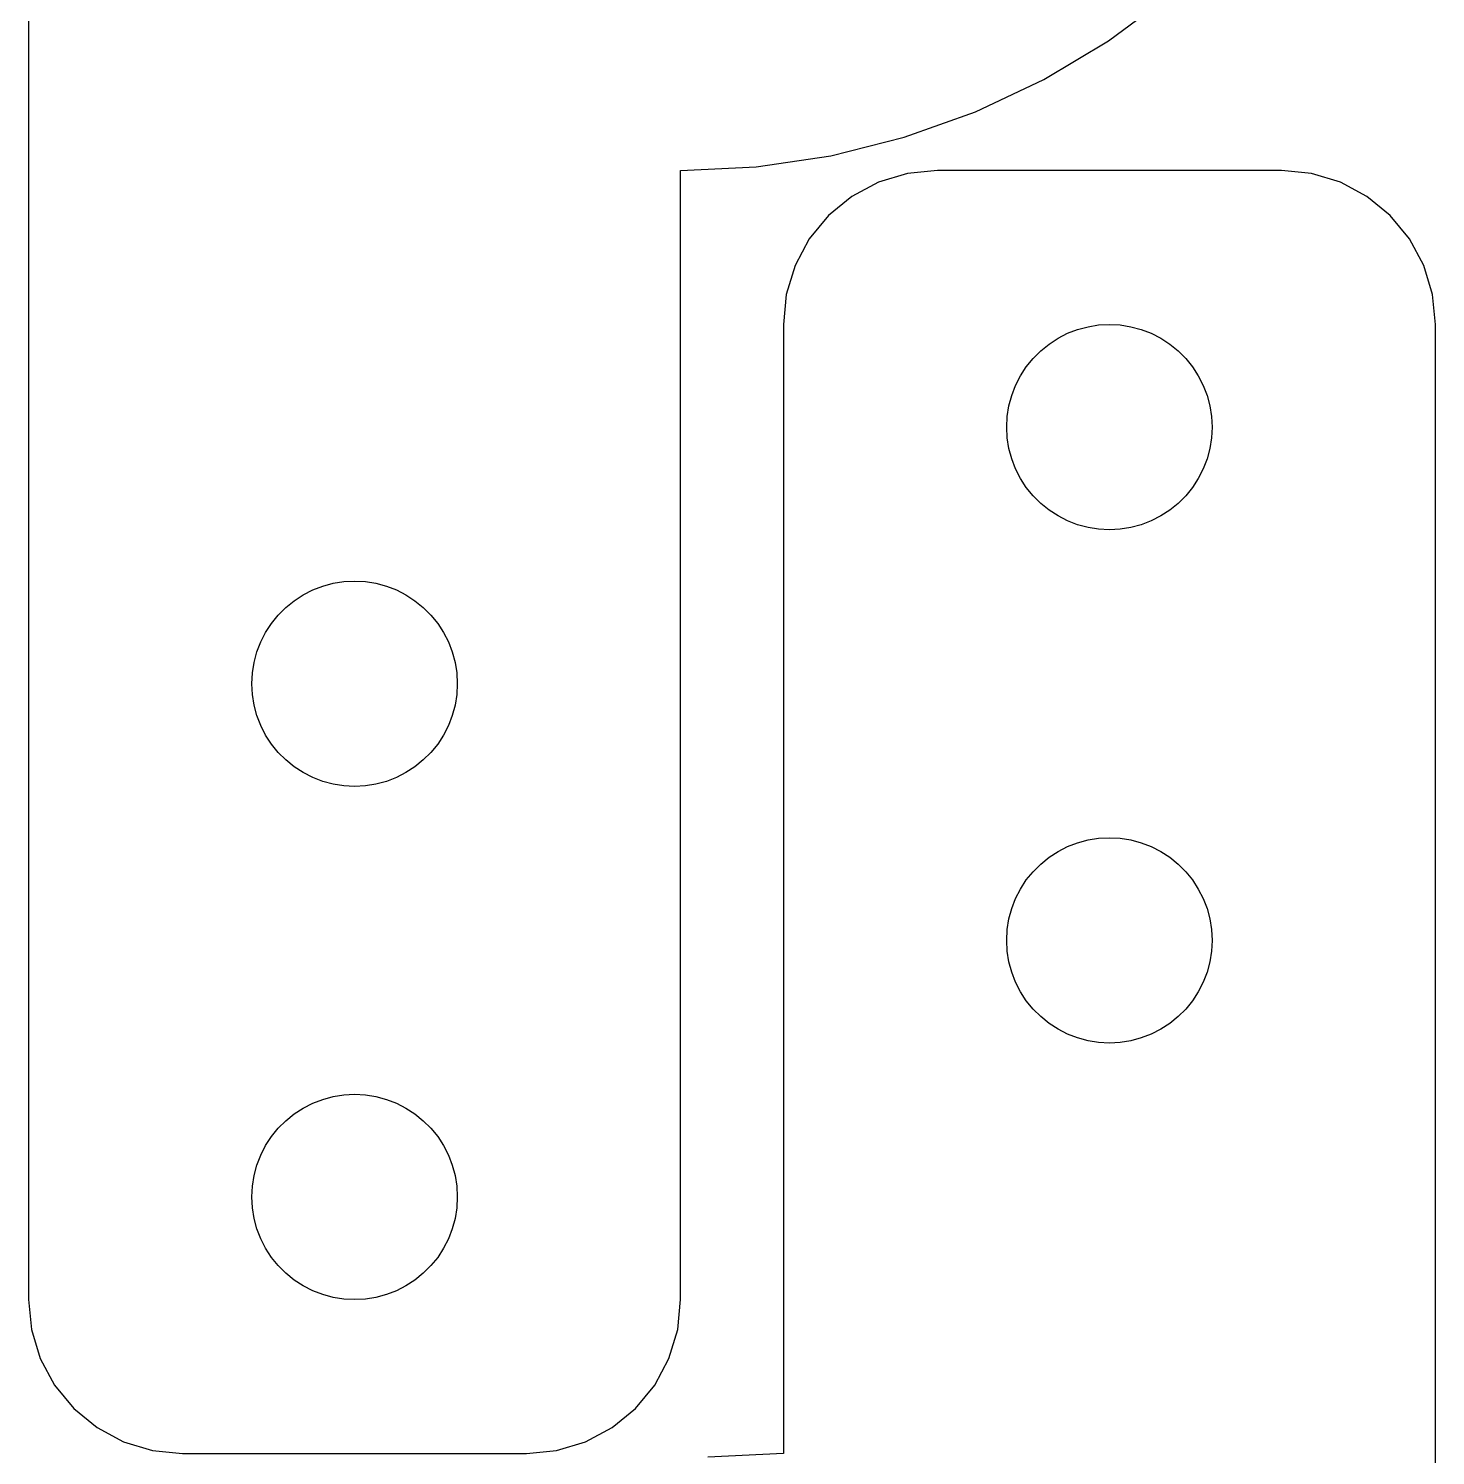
# Model space of a CAD drawing. Header units: metres. Extents: x -4 to 254, y -4 to 180.
# Drawn here: x 5.3 to 32.7, y 124.96 to 152.76 of the extents above; entities that cross this region are included whole.
import ezdxf

# ---------------------------------------------------------------- set-up
doc = ezdxf.new("R2010")
doc.units = ezdxf.units.M

msp = doc.modelspace()

# ---------------------------------------------------------------- linework, layer by layer
for p, q in [((5.3, 157.047), (5.3, 128)), ((26.3335, 152.528), (27.5159, 153.405)), ((25.0709, 151.771), (26.3335, 152.528)), ((23.7402, 151.142), (25.0709, 151.771)), ((22.3543, 150.646), (23.7402, 151.142)), ((20.9263, 150.288), (22.3543, 150.646)), ((19.4702, 150.072), (20.9263, 150.288)), ((18, 150), (19.4702, 150.072)), ((18, 128), (18, 150)), ((22.4147, 149.942), (21.8519, 149.772)), ((23, 150), (22.4147, 149.942)), ((29.7, 150), (23, 150)), ((30.2853, 149.942), (29.7, 150)), ((30.8481, 149.772), (30.2853, 149.942)), ((21.8519, 149.772), (21.3333, 149.494)), ((31.3667, 149.494), (30.8481, 149.772)), ((21.3333, 149.494), (20.8787, 149.121)), ((31.8213, 149.121), (31.3667, 149.494)), ((20.8787, 149.121), (20.5056, 148.667)), ((32.1944, 148.667), (31.8213, 149.121)), ((20.5056, 148.667), (20.2283, 148.148)), ((32.4716, 148.148), (32.1944, 148.667)), ((20.2283, 148.148), (20.0576, 147.585)), ((32.6424, 147.585), (32.4716, 148.148)), ((20.0576, 147.585), (20, 147)), ((32.7, 147), (32.6424, 147.585)), ((20, 147), (20, 125)), ((25.35, 146.732), (25.5365, 146.827)), ((25.5365, 146.827), (25.732, 146.902)), ((25.732, 146.902), (25.9342, 146.956)), ((25.9342, 146.956), (26.1409, 146.989)), ((26.1409, 146.989), (26.35, 147)), ((26.35, 147), (26.5591, 146.989)), ((26.5591, 146.989), (26.7658, 146.956)), ((26.7658, 146.956), (26.968, 146.902)), ((26.968, 146.902), (27.1635, 146.827)), ((27.1635, 146.827), (27.35, 146.732)), ((32.7, 117.953), (32.7, 147)), ((25.0117, 146.486), (25.1744, 146.618)), ((25.1744, 146.618), (25.35, 146.732)), ((27.35, 146.732), (27.5256, 146.618)), ((27.5256, 146.618), (27.6882, 146.486)), ((24.732, 146.176), (24.8637, 146.338)), ((24.8637, 146.338), (25.0117, 146.486)), ((27.6882, 146.486), (27.8363, 146.338)), ((27.8363, 146.338), (27.968, 146.176)), ((24.5229, 145.813), (24.6179, 146)), ((24.6179, 146), (24.732, 146.176)), ((27.968, 146.176), (28.082, 146)), ((28.082, 146), (28.1771, 145.813)), ((24.4479, 145.618), (24.5229, 145.813)), ((28.1771, 145.813), (28.2521, 145.618)), ((24.3609, 145.209), (24.3937, 145.416)), ((24.3937, 145.416), (24.4479, 145.618)), ((28.2521, 145.618), (28.3063, 145.416)), ((28.3063, 145.416), (28.339, 145.209)), ((24.35, 145), (24.3609, 145.209)), ((28.339, 145.209), (28.35, 145)), ((24.3609, 144.791), (24.35, 145)), ((28.35, 145), (28.339, 144.791)), ((24.3937, 144.584), (24.3609, 144.791)), ((24.4479, 144.382), (24.3937, 144.584)), ((28.3063, 144.584), (28.2521, 144.382)), ((28.339, 144.791), (28.3063, 144.584)), ((24.5229, 144.187), (24.4479, 144.382)), ((28.2521, 144.382), (28.1771, 144.187)), ((24.6179, 144), (24.5229, 144.187)), ((28.1771, 144.187), (28.082, 144)), ((24.732, 143.824), (24.6179, 144)), ((24.8637, 143.662), (24.732, 143.824)), ((27.968, 143.824), (27.8363, 143.662)), ((28.082, 144), (27.968, 143.824)), ((25.0117, 143.514), (24.8637, 143.662)), ((25.1744, 143.382), (25.0117, 143.514)), ((27.6882, 143.514), (27.5256, 143.382)), ((27.8363, 143.662), (27.6882, 143.514)), ((25.35, 143.268), (25.1744, 143.382)), ((25.5365, 143.173), (25.35, 143.268)), ((27.35, 143.268), (27.1635, 143.173)), ((27.5256, 143.382), (27.35, 143.268)), ((25.732, 143.098), (25.5365, 143.173)), ((25.9342, 143.044), (25.732, 143.098)), ((26.1409, 143.011), (25.9342, 143.044)), ((26.35, 143), (26.1409, 143.011)), ((26.5591, 143.011), (26.35, 143)), ((26.7658, 143.044), (26.5591, 143.011)), ((26.968, 143.098), (26.7658, 143.044)), ((27.1635, 143.173), (26.968, 143.098)), ((10.65, 141.732), (10.8365, 141.827)), ((10.8365, 141.827), (11.032, 141.902)), ((11.032, 141.902), (11.2342, 141.956)), ((11.2342, 141.956), (11.4409, 141.989)), ((11.4409, 141.989), (11.65, 142)), ((11.65, 142), (11.8591, 141.989)), ((11.8591, 141.989), (12.0658, 141.956)), ((12.0658, 141.956), (12.268, 141.902)), ((12.268, 141.902), (12.4635, 141.827)), ((12.4635, 141.827), (12.65, 141.732)), ((10.3118, 141.486), (10.4744, 141.618)), ((10.4744, 141.618), (10.65, 141.732)), ((12.65, 141.732), (12.8256, 141.618)), ((12.8256, 141.618), (12.9883, 141.486)), ((10.032, 141.176), (10.1637, 141.338)), ((10.1637, 141.338), (10.3118, 141.486)), ((12.9883, 141.486), (13.1363, 141.338)), ((13.1363, 141.338), (13.268, 141.176)), ((9.82292, 140.813), (9.91795, 141)), ((9.91795, 141), (10.032, 141.176)), ((13.268, 141.176), (13.3821, 141)), ((13.3821, 141), (13.4771, 140.813)), ((9.74789, 140.618), (9.82292, 140.813)), ((13.4771, 140.813), (13.5521, 140.618)), ((9.66096, 140.209), (9.69371, 140.416)), ((9.69371, 140.416), (9.74789, 140.618)), ((13.5521, 140.618), (13.6063, 140.416)), ((13.6063, 140.416), (13.6391, 140.209)), ((9.65001, 140), (9.66096, 140.209)), ((13.6391, 140.209), (13.65, 140)), ((9.66096, 139.791), (9.65001, 140)), ((13.65, 140), (13.6391, 139.791)), ((9.69371, 139.584), (9.66096, 139.791)), ((9.74789, 139.382), (9.69371, 139.584)), ((13.6063, 139.584), (13.5521, 139.382)), ((13.6391, 139.791), (13.6063, 139.584)), ((9.82292, 139.187), (9.74789, 139.382)), ((13.5521, 139.382), (13.4771, 139.187)), ((9.91795, 139), (9.82292, 139.187)), ((13.4771, 139.187), (13.3821, 139)), ((10.032, 138.824), (9.91795, 139)), ((10.1637, 138.662), (10.032, 138.824)), ((13.268, 138.824), (13.1363, 138.662)), ((13.3821, 139), (13.268, 138.824)), ((10.3118, 138.514), (10.1637, 138.662)), ((10.4744, 138.382), (10.3118, 138.514)), ((12.9883, 138.514), (12.8256, 138.382)), ((13.1363, 138.662), (12.9883, 138.514)), ((10.65, 138.268), (10.4744, 138.382)), ((10.8365, 138.173), (10.65, 138.268)), ((11.032, 138.098), (10.8365, 138.173)), ((12.4635, 138.173), (12.268, 138.098)), ((12.65, 138.268), (12.4635, 138.173)), ((12.8256, 138.382), (12.65, 138.268)), ((11.2342, 138.044), (11.032, 138.098)), ((11.4409, 138.011), (11.2342, 138.044)), ((11.65, 138), (11.4409, 138.011)), ((11.8591, 138.011), (11.65, 138)), ((12.0658, 138.044), (11.8591, 138.011)), ((12.268, 138.098), (12.0658, 138.044)), ((25.35, 136.732), (25.5365, 136.827)), ((25.5365, 136.827), (25.732, 136.902)), ((25.732, 136.902), (25.9342, 136.956)), ((25.9342, 136.956), (26.1409, 136.989)), ((26.1409, 136.989), (26.35, 137)), ((26.35, 137), (26.5591, 136.989)), ((26.5591, 136.989), (26.7658, 136.956)), ((26.7658, 136.956), (26.968, 136.902)), ((26.968, 136.902), (27.1635, 136.827)), ((27.1635, 136.827), (27.35, 136.732)), ((25.0117, 136.486), (25.1744, 136.618)), ((25.1744, 136.618), (25.35, 136.732)), ((27.35, 136.732), (27.5256, 136.618)), ((27.5256, 136.618), (27.6882, 136.486)), ((24.732, 136.176), (24.8637, 136.338)), ((24.8637, 136.338), (25.0117, 136.486)), ((27.6882, 136.486), (27.8363, 136.338)), ((27.8363, 136.338), (27.968, 136.176)), ((24.5229, 135.813), (24.6179, 136)), ((24.6179, 136), (24.732, 136.176)), ((27.968, 136.176), (28.082, 136)), ((28.082, 136), (28.1771, 135.813)), ((24.4479, 135.618), (24.5229, 135.813)), ((28.1771, 135.813), (28.2521, 135.618)), ((24.3609, 135.209), (24.3937, 135.416)), ((24.3937, 135.416), (24.4479, 135.618)), ((28.2521, 135.618), (28.3063, 135.416)), ((28.3063, 135.416), (28.339, 135.209)), ((24.35, 135), (24.3609, 135.209)), ((28.339, 135.209), (28.35, 135)), ((24.3609, 134.791), (24.35, 135)), ((28.35, 135), (28.339, 134.791)), ((24.3937, 134.584), (24.3609, 134.791)), ((24.4479, 134.382), (24.3937, 134.584)), ((28.3063, 134.584), (28.2521, 134.382)), ((28.339, 134.791), (28.3063, 134.584)), ((24.5229, 134.187), (24.4479, 134.382)), ((28.2521, 134.382), (28.1771, 134.187)), ((24.6179, 134), (24.5229, 134.187)), ((28.1771, 134.187), (28.082, 134)), ((24.732, 133.824), (24.6179, 134)), ((24.8637, 133.662), (24.732, 133.824)), ((27.968, 133.824), (27.8363, 133.662)), ((28.082, 134), (27.968, 133.824)), ((25.0117, 133.514), (24.8637, 133.662)), ((25.1744, 133.382), (25.0117, 133.514)), ((27.6882, 133.514), (27.5256, 133.382)), ((27.8363, 133.662), (27.6882, 133.514)), ((25.35, 133.268), (25.1744, 133.382)), ((25.5365, 133.173), (25.35, 133.268)), ((25.732, 133.098), (25.5365, 133.173)), ((27.1635, 133.173), (26.968, 133.098)), ((27.35, 133.268), (27.1635, 133.173)), ((27.5256, 133.382), (27.35, 133.268)), ((25.9342, 133.044), (25.732, 133.098)), ((26.1409, 133.011), (25.9342, 133.044)), ((26.35, 133), (26.1409, 133.011)), ((26.5591, 133.011), (26.35, 133)), ((26.7658, 133.044), (26.5591, 133.011)), ((26.968, 133.098), (26.7658, 133.044)), ((10.65, 131.732), (10.8365, 131.827)), ((10.8365, 131.827), (11.032, 131.902)), ((11.032, 131.902), (11.2342, 131.956)), ((11.2342, 131.956), (11.4409, 131.989)), ((11.4409, 131.989), (11.65, 132)), ((11.65, 132), (11.8591, 131.989)), ((11.8591, 131.989), (12.0658, 131.956)), ((12.0658, 131.956), (12.268, 131.902)), ((12.268, 131.902), (12.4635, 131.827)), ((12.4635, 131.827), (12.65, 131.732)), ((10.3118, 131.486), (10.4744, 131.618)), ((10.4744, 131.618), (10.65, 131.732)), ((12.65, 131.732), (12.8256, 131.618)), ((12.8256, 131.618), (12.9883, 131.486)), ((10.032, 131.176), (10.1637, 131.338)), ((10.1637, 131.338), (10.3118, 131.486)), ((12.9883, 131.486), (13.1363, 131.338)), ((13.1363, 131.338), (13.268, 131.176)), ((9.82292, 130.813), (9.91795, 131)), ((9.91795, 131), (10.032, 131.176)), ((13.268, 131.176), (13.3821, 131)), ((13.3821, 131), (13.4771, 130.813)), ((9.74789, 130.618), (9.82292, 130.813)), ((13.4771, 130.813), (13.5521, 130.618)), ((9.66096, 130.209), (9.69371, 130.416)), ((9.69371, 130.416), (9.74789, 130.618)), ((13.5521, 130.618), (13.6063, 130.416)), ((13.6063, 130.416), (13.6391, 130.209)), ((9.65001, 130), (9.66096, 130.209)), ((13.6391, 130.209), (13.65, 130)), ((9.66096, 129.791), (9.65001, 130)), ((13.65, 130), (13.6391, 129.791)), ((9.69371, 129.584), (9.66096, 129.791)), ((9.74789, 129.382), (9.69371, 129.584)), ((13.6063, 129.584), (13.5521, 129.382)), ((13.6391, 129.791), (13.6063, 129.584)), ((9.82292, 129.187), (9.74789, 129.382)), ((13.5521, 129.382), (13.4771, 129.187)), ((9.91795, 129), (9.82292, 129.187)), ((10.032, 128.824), (9.91795, 129)), ((13.3821, 129), (13.268, 128.824)), ((13.4771, 129.187), (13.3821, 129)), ((10.1637, 128.662), (10.032, 128.824)), ((13.268, 128.824), (13.1363, 128.662)), ((10.3118, 128.514), (10.1637, 128.662)), ((10.4744, 128.382), (10.3118, 128.514)), ((12.9883, 128.514), (12.8256, 128.382)), ((13.1363, 128.662), (12.9883, 128.514)), ((10.65, 128.268), (10.4744, 128.382)), ((10.8365, 128.173), (10.65, 128.268)), ((11.032, 128.098), (10.8365, 128.173)), ((12.4635, 128.173), (12.268, 128.098)), ((12.65, 128.268), (12.4635, 128.173)), ((12.8256, 128.382), (12.65, 128.268)), ((5.3, 128), (5.35764, 127.415)), ((11.2342, 128.044), (11.032, 128.098)), ((11.4409, 128.011), (11.2342, 128.044)), ((11.65, 128), (11.4409, 128.011)), ((11.8591, 128.011), (11.65, 128)), ((12.0658, 128.044), (11.8591, 128.011)), ((12.268, 128.098), (12.0658, 128.044)), ((17.9424, 127.415), (18, 128)), ((5.35764, 127.415), (5.52835, 126.852)), ((17.7717, 126.852), (17.9424, 127.415)), ((5.52835, 126.852), (5.80559, 126.333)), ((17.4944, 126.333), (17.7717, 126.852)), ((5.80559, 126.333), (6.17868, 125.879)), ((17.1213, 125.879), (17.4944, 126.333)), ((6.17868, 125.879), (6.63329, 125.506)), ((16.6667, 125.506), (17.1213, 125.879)), ((6.63329, 125.506), (7.15195, 125.228)), ((16.1481, 125.228), (16.6667, 125.506)), ((7.15195, 125.228), (7.71472, 125.058)), ((15.5853, 125.058), (16.1481, 125.228)), ((7.71472, 125.058), (8.3, 125)), ((8.3, 125), (15, 125)), ((15, 125), (15.5853, 125.058)), ((20, 125), (18.5298, 124.928))]:
    msp.add_line(p, q)

doc.saveas('drawing.dxf')
